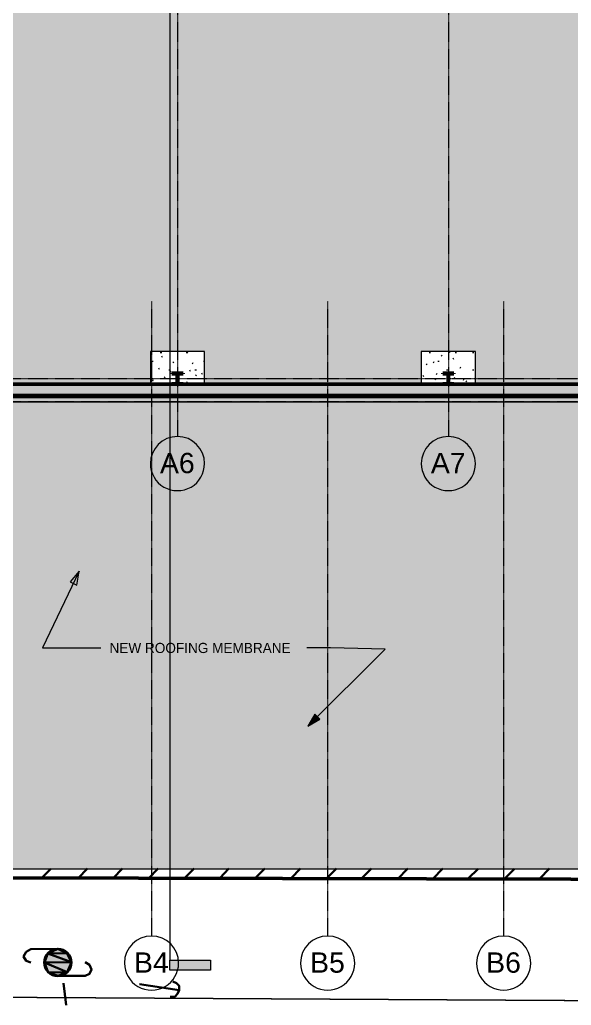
# Model space of a CAD drawing. Header units: inches. Extents: x -4136 to -1245, y 10244 to 12022.
# Drawn here: x -2682 to -2193, y 10266 to 11139 of the extents above; entities that cross this region are included whole.
import ezdxf

# ---------------------------------------------------------------- set-up
doc = ezdxf.new("R2010")
doc.units = ezdxf.units.IN
doc.header["$MEASUREMENT"] = 0
for name, pattern in [('Double Dash 3_8_', [1, 0.375, -0.125, 0.125, -0.125, 0.125, -0.125]), ('Grid Line 1_2_', [0.875, 0.5, -0.125, 0.125, -0.125]), ('IMPORT-DASHEDX2 _3_', [0.225, 0.15, -0.075])]:
    doc.linetypes.add(name, pattern=pattern)
for name, color, linetype, lineweight in [('A-ROOF-1', 10, 'Continuous', 13), ('A-ROOF-2', 163, 'Continuous', 13), ('A-WALL', 113, 'Continuous', 13), ('A-WALL-5', 113, 'Continuous', 50), ('A-WALL-PATT-2', 111, 'Continuous', 9), ('Building Setbacks-1', 254, 'IMPORT-DASHEDX2 _3_', 9), ('C-BLDG-PADS-1', 10, 'Continuous', 13), ('C-PROP-LINE', 91, 'Double Dash 3_8_', 20), ('G-ANNO-SYMB', 111, 'Continuous', 9), ('G-ANNO-TEXT-1', 165, 'Continuous', 20), ('G-ANNO-TEXT-2', 147, 'Continuous', 20), ('PDF_Geometry-3', 253, 'Continuous', 30), ('PDF_Geometry-5', 111, 'Continuous', 50), ('PDF_Solid Fills-2', 253, 'Continuous', 30), ('S-BEAM-1', 173, 'Continuous', 9), ('S-BEAM-2', 50, 'Continuous', 9), ('S-COLS-3', 52, 'Continuous', 9), ('S-COLS-4', 52, 'Continuous', 50), ('S-FNDN', 32, 'Continuous', 13), ('S-FNDN-4', 32, 'Continuous', 9), ('S-GRID-1', 1, 'Grid Line 1_2_', 9), ('S-GRID-IDEN', 1, 'Continuous', 9), ('site plan_dwg _3_-1', 254, 'IMPORT-DASHEDX2 _3_', 9)]:
    doc.layers.add(name, color=color, linetype=linetype, lineweight=lineweight)
doc.styles.add('Arial', font='arial.ttf', dxfattribs={"height": 18})
doc.styles.add('Century Gothic_1', font='ufonts.com_century-gothic.ttf', dxfattribs={"height": 9})
pattern_1 = [(45, (0, 0), (-9.503515, 9.503515), []), (45, (0, 14.4), (-9.503515, 9.503515), [])]
pattern_2 = [(0, (0, 0), (30.72, 7.68), [1.267, -21.773, 1.267, -21.773, -122.88]), (0, (0, 0), (30.72, 7.68), [-46.08, 1.267, -44.813, 1.267, -21.773, -53.76]), (0, (0, 0), (30.72, 7.68), [-115.2, 1.267, -14.093, 1.267, -37.133]), (120, (11.52, 3.84), (-22.011075, 22.7643004), [1.267, -21.773, 1.267, -21.773, -122.88]), (120, (11.52, 3.84), (-22.011075, 22.7643004), [-46.08, 1.267, -44.813, 1.267, -21.773, -53.76]), (120, (11.52, 3.84), (-22.011075, 22.7643004), [-115.2, 1.267, -14.093, 1.267, -37.133]), (240, (15.36, 19.2), (-8.708925, -30.4443004), [1.267, -21.773, 1.267, -21.773, -122.88]), (240, (15.36, 19.2), (-8.708925, -30.4443004), [-46.08, 1.267, -44.813, 1.267, -21.773, -53.76]), (240, (15.36, 19.2), (-8.708925, -30.4443004), [-115.2, 1.267, -14.093, 1.267, -37.133])]

# ---------------------------------------------------------------- blocks, each defined once
blk = doc.blocks.new('site plan_dwg _3_-1267336-FLOOR PLAN - MEZZANINE')
at = {"layer": 'PDF_Solid Fills-2'}
for points in [[(2384.92, 453.8), (2401.72, 453.8), (2393.72, 457.8)], [(2381.72, 445.8), (2405.72, 445.8), (2384.92, 453.8), (2382.12, 446.81)], [(2384.92, 437), (2401.72, 437), (2381.72, 445.8), (2384.91, 437.03)], [(2401.72, 437), (2381.72, 445.8), (2405.72, 445.8), (2401.82, 437.21)], [(2405.72, 445.8), (2384.92, 453.8), (2401.72, 453.8), (2405.31, 446.61)], [(2393.72, 433.8), (2384.92, 437), (2401.72, 437)]]:
    blk.add_hatch(color=256, dxfattribs=at).paths.add_polyline_path(points, flags=0)
at = {"layer": 'Building Setbacks-1'}
blk.add_line((1835.36, 422.59), (3592.95, 397.98), dxfattribs=at)
at = {"layer": 'PDF_Geometry-3'}
for p, q in [((2380.12, 521), (2388.06, 528.93)), ((2412.12, 520.2), (2420.59, 528.66)), ((2443.32, 520.2), (2451.53, 528.41)), ((2474.52, 519.4), (2483.15, 528.14)), ((2506.52, 519.4), (2515, 527.88)), ((2537.72, 519.4), (2545.94, 527.62)), ((2568.92, 518.6), (2577.68, 527.36)), ((2600.92, 518.6), (2609.41, 527.09)), ((2632.12, 517.8), (2641.15, 526.83)), ((2663.32, 517.8), (2672.21, 526.57)), ((2695.32, 517), (2704.5, 526.3)), ((2726.52, 517), (2735.56, 526.04)), ((2757.72, 517), (2766.62, 525.78)), ((2789.72, 516.2), (2799.04, 525.51)), ((2820.92, 516.2), (2829.98, 525.26)), ((2400.7, 407.78), (2398.52, 427.4)), ((2500.92, 420.2), (2465.72, 425.8))]:
    blk.add_line(p, q, dxfattribs=at)
at = {"layer": 'PDF_Geometry-3', "flags": 128}
for points in [[(2393.72, 457.8), (2369.72, 457.8), (2365.72, 455.4), (2363.32, 451.4), (2365.72, 447.4), (2369.72, 445.8)], [(2393.72, 433.8), (2417.72, 433.8), (2421.72, 435.4), (2423.32, 439.4), (2421.72, 443.4), (2417.72, 445.8)], [(2492.92, 414.6), (2496.92, 414.6), (2499.32, 417), (2500.92, 420.2), (2500.92, 424.2), (2498.52, 426.6), (2495.32, 428.2)]]:
    blk.add_lwpolyline(points, dxfattribs=at)
at = {"layer": 'PDF_Geometry-3'}
blk.add_circle((2393.58, 445.8), 12.14, dxfattribs=at)
at = {"layer": 'PDF_Geometry-5', "flags": 128}
blk.add_lwpolyline([(1828.91, 785.26), (1827.32, 526.6), (3103.83, 513.06)], dxfattribs=at)
at = {"layer": 'PDF_Solid Fills-2'}
for p, q in [((2393.72, 457.8), (2384.92, 453.8)), ((2401.72, 453.8), (2393.72, 457.8)), ((2382.12, 446.81), (2381.72, 445.8)), ((2381.72, 445.8), (2405.72, 445.8)), ((2401.72, 437), (2381.72, 445.8)), ((2381.72, 445.8), (2384.91, 437.03)), ((2401.72, 437), (2381.72, 445.8)), ((2381.72, 445.8), (2405.72, 445.8)), ((2384.92, 453.8), (2382.12, 446.81)), ((2384.92, 453.8), (2401.72, 453.8)), ((2405.72, 445.8), (2384.92, 453.8)), ((2405.72, 445.8), (2384.92, 453.8)), ((2384.92, 453.8), (2401.72, 453.8)), ((2401.72, 453.8), (2405.31, 446.61)), ((2405.72, 445.8), (2401.82, 437.21)), ((2405.31, 446.61), (2405.72, 445.8)), ((2384.91, 437.03), (2384.92, 437)), ((2393.72, 433.8), (2384.92, 437)), ((2384.92, 437), (2401.72, 437)), ((2384.92, 437), (2401.72, 437)), ((2401.72, 437), (2393.72, 433.8)), ((2401.82, 437.21), (2401.72, 437))]:
    blk.add_line(p, q, dxfattribs=at)
blk = doc.blocks.new('Conc Beam - Conc Beam-1196117-FLOOR PLAN - MEZZANINE')
at = {"layer": 'S-BEAM-2'}
blk.add_hatch(color=256, dxfattribs=at).paths.add_polyline_path([(-2995.37, 10800.4), (-1943.16, 10800.4), (-1943.16, 10805.02), (-3030.02, 10805.02), (-3030.02, 10800.4), (-3016.27, 10800.4)], flags=0)
blk = doc.blocks.new('Family - ___-1264376-FLOOR PLAN - MEZZANINE')
at = {"layer": 'C-PROP-LINE'}
blk.add_line((-2946.18, 10274.36), (-1448.52, 10265.84), dxfattribs=at)
blk = doc.blocks.new('Grid - Grid Head - Circle-50561-FLOOR PLAN - MEZZANINE')
at = {"layer": 'S-GRID-IDEN'}
for start, end in [(360, 180), (180, 360)]:
    blk.add_arc((0, 0), 0.25, start, end, dxfattribs=at)
blk = doc.blocks.new('Section - 3_32_ x 3_8_-54337-FLOOR PLAN - MEZZANINE')
at = {"layer": 'G-ANNO-SYMB'}
blk.add_hatch(color=256, dxfattribs=at).paths.add_polyline_path([(0, 0.375), (0, 0), (-0.09375, 0), (-0.09375, 0.375)], flags=0)
for p, q in [((0, 0.375), (-0.09375, 0.375)), ((-0.09375, 0.375), (-0.09375, 0)), ((0, 0), (0, 0.375)), ((-0.09375, 0), (0, 0))]:
    blk.add_line(p, q, dxfattribs=at)

msp = doc.modelspace()

# ---------------------------------------------------------------- hatches: boundary and pattern name
at = {"layer": 'A-ROOF-1'}
msp.add_hatch(color=256, dxfattribs=at).paths.add_polyline_path([(-2786.34, 10386.77), (-1938.58, 10386.77), (-1938.58, 10800.4), (-3033.83, 10800.4), (-3033.83, 10639.02), (-3208.83, 10639.02), (-3208.83, 10386.77)], flags=0)
at = {"layer": 'A-WALL'}
for points in [[(-1585.45, 10815.77), (-1585.45, 10815.9), (-3026.2, 10815.9), (-3026.2, 10815.77), (-1615.75, 10815.77)], [(-1585.45, 10805.02), (-1585.45, 10805.77), (-3036.33, 10805.77), (-3036.33, 10805.02), (-1615.75, 10805.02)], [(-1585.45, 10805.77), (-1585.45, 10807.27), (-3034.83, 10807.27), (-3034.83, 10805.77), (-1615.75, 10805.77)]]:
    msp.add_hatch(color=256, dxfattribs=at).paths.add_polyline_path(points, flags=0)
at = {"layer": 'A-WALL-PATT-2'}
h = msp.add_hatch(dxfattribs=at)
h.set_pattern_fill('FP_6', color=256, style=0, pattern_type=2)
h.set_pattern_definition([(161.57, (0.48, 0.48), (-3.83995378, -1.544e-05), [0, -27.322, 3.034, 0]), (18.43, (-0.48, 0.48), (-3.83995378, 1.544e-05), [0, -27.322, 3.034, 0]), (108.43, (0.48, 0.48), (1.919622, -9.60052459), [9.106, -21.25]), (71.57, (-0.48, 0.48), (1.919622, 9.60052459), [9.106, -21.25])])
h.paths.add_polyline_path([(-1615.75, 10807.27), (-1585.45, 10807.27), (-1585.45, 10815.27), (-3026.83, 10815.27), (-3026.83, 10807.27), (-1782.98, 10807.27)], flags=0)
h = msp.add_hatch(dxfattribs=at)
h.set_pattern_fill('FP_7', color=256, style=0, pattern_type=2)
h.set_pattern_definition([(0, (0, 0), (0, 4.798), []), (315, (0, 0), (4.7984266, 0), [6.786, -6.786]), (45, (0, 0), (4.7984266, 0), [6.786, -6.786])])
h.paths.add_polyline_path([(-1585.45, 10815.27), (-1585.45, 10815.77), (-3026.33, 10815.77), (-3026.33, 10815.27), (-1615.75, 10815.27)], flags=0)
at = {"layer": 'C-BLDG-PADS-1'}
h = msp.add_hatch(color=256, dxfattribs=at)
h.paths.add_polyline_path([(-3016.2, 10815.9), (-2809.2, 10815.9), (-2809.2, 10844.89), (-2761.2, 10844.89), (-2761.2, 10815.9), (-2566.2, 10815.9), (-2566.2, 10844.89), (-2518.2, 10844.89), (-2518.2, 10815.9), (-2326.2, 10815.9), (-2326.2, 10844.89), (-2278.2, 10844.89), (-2278.2, 10815.9), (-2085.7, 10815.9), (-2085.7, 10844.89), (-2037.7, 10844.89), (-2037.7, 10815.9), (-1946.2, 10815.9), (-1946.2, 10817.27), (-1845.45, 10817.27), (-1845.45, 10979.9), (-1797.95, 10979.9), (-1797.95, 10977.65), (-1790.33, 10977.65), (-1790.33, 10817.27), (-1600.45, 10817.27), (-1600.45, 10832.89), (-1587.2, 10832.89), (-1587.2, 10994.78), (-1635.2, 10994.78), (-1635.2, 11033.9), (-1904.2, 11033.9), (-1904.2, 11264.9), (-1830.33, 11264.9), (-1830.33, 11389.39), (-1865.33, 11389.39), (-1865.33, 11391.14), (-1830.33, 11391.14), (-1830.33, 11411.51), (-1587.2, 11411.51), (-1587.2, 11736.52), (-1600.45, 11736.52), (-1600.45, 11758.4), (-1813.2, 11758.4), (-1813.2, 11736.52), (-1829.2, 11736.52), (-1829.2, 11758.4), (-2053.7, 11758.4), (-2053.7, 11736.52), (-2069.7, 11736.52), (-2069.7, 11758.4), (-2294.2, 11758.4), (-2294.2, 11736.52), (-2310.2, 11736.52), (-2310.2, 11758.4), (-2534.2, 11758.4), (-2534.2, 11736.52), (-2550.2, 11736.52), (-2550.2, 11758.4), (-2777.2, 11758.4), (-2777.2, 11736.52), (-2793.2, 11736.52), (-2793.2, 11758.4), (-3013.2, 11758.4), (-3013.2, 11736.52), (-3016.2, 11736.52), (-3016.2, 11683.8), (-2863.85, 11683.8), (-2863.85, 11682.8), (-3016.2, 11682.8), (-3016.2, 11536.24), (-2863.85, 11536.24), (-2863.85, 11535.24), (-3016.2, 11535.24), (-3016.2, 11036.49), (-2863.85, 11036.49), (-2863.85, 11035.49), (-3016.2, 11035.49), (-3016.2, 10888.93), (-2863.85, 10888.93), (-2863.85, 10887.93), (-3016.2, 10887.93), (-3016.2, 10815.9)], flags=0)
h.paths.add_polyline_path([(-1840.95, 10817.27), (-1829.2, 10817.27), (-1829.2, 10832.89), (-1813.2, 10832.89), (-1813.2, 10817.27), (-1797.95, 10817.27), (-1797.95, 10975.4), (-1840.95, 10975.4), (-1840.95, 10888.84)], flags=0)
h.paths.add_polyline_path([(-1627.58, 11002.4), (-1587.2, 11002.4), (-1587.2, 11039.65), (-1627.58, 11039.65), (-1627.58, 11033.9)], flags=0)
h.paths.add_polyline_path([(-1797.95, 11038.4), (-1635.2, 11038.4), (-1635.2, 11039.65), (-1745.2, 11039.65), (-1745.2, 11038.73), (-1899.7, 11038.73), (-1899.7, 11038.4), (-1862.3, 11038.4)], flags=0)
h.paths.add_polyline_path([(-2062.56, 11156.41), (-2066.7, 11156.41), (-2066.7, 11156.96), (-2062.56, 11156.96), (-2062.08, 11157.17), (-2061.87, 11157.66), (-2061.87, 11165.14), (-2062.08, 11165.62), (-2062.56, 11165.83), (-2066.7, 11165.83), (-2066.7, 11166.39), (-2056.7, 11166.39), (-2056.7, 11165.83), (-2060.84, 11165.83), (-2061.33, 11165.62), (-2061.53, 11165.14), (-2061.53, 11157.66), (-2061.33, 11157.17), (-2060.84, 11156.96), (-2056.7, 11156.96), (-2056.7, 11156.41), (-2060.84, 11156.41)], flags=0)
h.paths.add_polyline_path([(-2303.06, 11156.41), (-2307.2, 11156.41), (-2307.2, 11156.96), (-2303.06, 11156.96), (-2302.58, 11157.17), (-2302.37, 11157.66), (-2302.37, 11165.14), (-2302.58, 11165.62), (-2303.06, 11165.83), (-2307.2, 11165.83), (-2307.2, 11166.39), (-2297.2, 11166.39), (-2297.2, 11165.83), (-2301.34, 11165.83), (-2301.83, 11165.62), (-2302.03, 11165.14), (-2302.03, 11157.66), (-2301.83, 11157.17), (-2301.34, 11156.96), (-2297.2, 11156.96), (-2297.2, 11156.41), (-2301.34, 11156.41)], flags=0)
h.paths.add_polyline_path([(-2784.34, 11156.41), (-2790.2, 11156.41), (-2790.2, 11156.96), (-2786.06, 11156.96), (-2785.58, 11157.17), (-2785.37, 11157.66), (-2785.37, 11165.14), (-2785.58, 11165.62), (-2786.06, 11165.83), (-2790.2, 11165.83), (-2790.2, 11166.39), (-2780.2, 11166.39), (-2780.2, 11165.83), (-2784.34, 11165.83), (-2784.83, 11165.62), (-2785.03, 11165.14), (-2785.03, 11157.66), (-2784.83, 11157.17), (-2784.34, 11156.96), (-2780.2, 11156.96), (-2780.2, 11156.41)], flags=0)
h.paths.add_polyline_path([(-2537.2, 11156.41), (-2547.2, 11156.41), (-2547.2, 11156.96), (-2543.06, 11156.96), (-2542.58, 11157.17), (-2542.37, 11157.66), (-2542.37, 11165.14), (-2542.58, 11165.62), (-2543.06, 11165.83), (-2547.2, 11165.83), (-2547.2, 11166.39), (-2537.2, 11166.39), (-2537.2, 11165.83), (-2541.34, 11165.83), (-2541.83, 11165.62), (-2542.03, 11165.14), (-2542.03, 11157.66), (-2541.83, 11157.17), (-2541.34, 11156.96), (-2537.2, 11156.96)], flags=0)
h.paths.add_polyline_path([(-1745.2, 11219.65), (-1745.2, 11260.27), (-1829.7, 11260.27), (-1829.7, 11260.4), (-1879.2, 11260.4), (-1879.2, 11259.65), (-1747.2, 11259.65), (-1747.2, 11219.65)], flags=0)
h.paths.add_polyline_path([(-2062.56, 11397.41), (-2066.7, 11397.41), (-2066.7, 11397.96), (-2062.56, 11397.96), (-2062.08, 11398.17), (-2061.87, 11398.66), (-2061.87, 11406.14), (-2062.08, 11406.62), (-2062.56, 11406.83), (-2066.7, 11406.83), (-2066.7, 11407.39), (-2056.7, 11407.39), (-2056.7, 11406.83), (-2060.84, 11406.83), (-2061.33, 11406.62), (-2061.53, 11406.14), (-2061.53, 11398.66), (-2061.33, 11398.17), (-2060.84, 11397.96), (-2056.7, 11397.96), (-2056.7, 11397.41), (-2060.84, 11397.41)], flags=0)
h.paths.add_polyline_path([(-2297.2, 11397.41), (-2307.2, 11397.41), (-2307.2, 11397.96), (-2303.06, 11397.96), (-2302.58, 11398.17), (-2302.37, 11398.66), (-2302.37, 11406.14), (-2302.58, 11406.62), (-2303.06, 11406.83), (-2307.2, 11406.83), (-2307.2, 11407.39), (-2297.2, 11407.39), (-2297.2, 11406.83), (-2301.34, 11406.83), (-2301.83, 11406.62), (-2302.03, 11406.14), (-2302.03, 11398.66), (-2301.83, 11398.17), (-2301.34, 11397.96), (-2297.2, 11397.96)], flags=0)
h.paths.add_polyline_path([(-2537.2, 11397.41), (-2547.2, 11397.41), (-2547.2, 11397.96), (-2543.06, 11397.96), (-2542.58, 11398.17), (-2542.37, 11398.66), (-2542.37, 11406.14), (-2542.58, 11406.62), (-2543.06, 11406.83), (-2547.2, 11406.83), (-2547.2, 11407.39), (-2537.2, 11407.39), (-2537.2, 11406.83), (-2541.34, 11406.83), (-2541.83, 11406.62), (-2542.03, 11406.14), (-2542.03, 11398.66), (-2541.83, 11398.17), (-2541.34, 11397.96), (-2537.2, 11397.96)], flags=0)
h.paths.add_polyline_path([(-2786.34, 11397.41), (-2790.2, 11397.41), (-2790.2, 11397.96), (-2786.06, 11397.96), (-2785.58, 11398.17), (-2785.37, 11398.66), (-2785.37, 11406.14), (-2785.58, 11406.62), (-2786.06, 11406.83), (-2790.2, 11406.83), (-2790.2, 11407.39), (-2780.2, 11407.39), (-2780.2, 11406.83), (-2784.34, 11406.83), (-2784.83, 11406.62), (-2785.03, 11406.14), (-2785.03, 11398.66), (-2784.83, 11398.17), (-2784.34, 11397.96), (-2780.2, 11397.96), (-2780.2, 11397.41), (-2786.06, 11397.41)], flags=0)
at = {"layer": 'G-ANNO-TEXT-1'}
for points in [[(-2629.16, 10650.29), (-2637.24, 10640.86), (-2631.44, 10638.08)], [(-2426.72, 10512.96), (-2415.95, 10519.15), (-2420.49, 10523.71)]]:
    msp.add_hatch(color=256, dxfattribs=at).paths.add_polyline_path(points, flags=0)
at = {"layer": 'S-COLS-3'}
h = msp.add_hatch(dxfattribs=at)
h.set_pattern_fill('FP_5', color=256, style=0, pattern_type=2)
h.set_pattern_definition(pattern_1)
h.paths.add_polyline_path([(-2547.2, 10815.9), (-2537.2, 10815.9), (-2537.2, 10816.46), (-2541.34, 10816.46), (-2541.83, 10816.66), (-2542.03, 10817.15), (-2542.03, 10824.63), (-2541.83, 10825.12), (-2541.34, 10825.32), (-2537.2, 10825.32), (-2537.2, 10825.88), (-2547.2, 10825.88), (-2547.2, 10825.32), (-2543.06, 10825.32), (-2542.58, 10825.12), (-2542.37, 10824.63), (-2542.37, 10817.15), (-2542.58, 10816.66), (-2543.06, 10816.46), (-2547.2, 10816.46)], flags=0)
h = msp.add_hatch(dxfattribs=at)
h.set_pattern_fill('FP_5', color=256, style=0, pattern_type=2)
h.set_pattern_definition(pattern_1)
h.paths.add_polyline_path([(-2307.2, 10815.9), (-2297.2, 10815.9), (-2297.2, 10816.46), (-2301.34, 10816.46), (-2301.83, 10816.66), (-2302.03, 10817.15), (-2302.03, 10824.63), (-2301.83, 10825.12), (-2301.34, 10825.32), (-2297.2, 10825.32), (-2297.2, 10825.88), (-2307.2, 10825.88), (-2307.2, 10825.32), (-2303.06, 10825.32), (-2302.58, 10825.12), (-2302.37, 10824.63), (-2302.37, 10817.15), (-2302.58, 10816.66), (-2303.06, 10816.46), (-2307.2, 10816.46)], flags=0)
at = {"layer": 'S-FNDN-4'}
h = msp.add_hatch(dxfattribs=at)
h.set_pattern_fill('FP_1', color=256, style=0, pattern_type=2)
h.set_pattern_definition(pattern_2)
h.paths.add_polyline_path([(-2566.2, 10815.9), (-2518.2, 10815.9), (-2518.2, 10844.89), (-2566.2, 10844.89), (-2566.2, 10815.9)], flags=0)
h.paths.add_polyline_path([(-2537.2, 10815.9), (-2547.2, 10815.9), (-2547.2, 10816.46), (-2543.06, 10816.46), (-2542.58, 10816.66), (-2542.37, 10817.15), (-2542.37, 10824.63), (-2542.58, 10825.12), (-2543.06, 10825.32), (-2547.2, 10825.32), (-2547.2, 10825.88), (-2537.2, 10825.88), (-2537.2, 10825.32), (-2541.34, 10825.32), (-2541.83, 10825.12), (-2542.03, 10824.63), (-2542.03, 10817.15), (-2541.83, 10816.66), (-2541.34, 10816.46), (-2537.2, 10816.46)], flags=0)
h = msp.add_hatch(dxfattribs=at)
h.set_pattern_fill('FP_1', color=256, style=0, pattern_type=2)
h.set_pattern_definition(pattern_2)
h.paths.add_polyline_path([(-2326.2, 10815.9), (-2278.2, 10815.9), (-2278.2, 10844.89), (-2326.2, 10844.89), (-2326.2, 10815.9)], flags=0)
h.paths.add_polyline_path([(-2297.2, 10815.9), (-2307.2, 10815.9), (-2307.2, 10816.46), (-2303.06, 10816.46), (-2302.58, 10816.66), (-2302.37, 10817.15), (-2302.37, 10824.63), (-2302.58, 10825.12), (-2303.06, 10825.32), (-2307.2, 10825.32), (-2307.2, 10825.88), (-2297.2, 10825.88), (-2297.2, 10825.32), (-2301.34, 10825.32), (-2301.83, 10825.12), (-2302.03, 10824.63), (-2302.03, 10817.15), (-2301.83, 10816.66), (-2301.34, 10816.46), (-2297.2, 10816.46)], flags=0)

# ---------------------------------------------------------------- linework, layer by layer
at = {"layer": 'A-ROOF-2'}
for p, q in [((-3033.83, 10800.4), (-1938.58, 10800.4)), ((-3208.83, 10386.77), (-1938.58, 10386.77))]:
    msp.add_line(p, q, dxfattribs=at)
at = {"layer": 'A-WALL'}
for p, q in [((-3026.83, 10815.27), (-1585.45, 10815.27)), ((-1585.45, 10815.77), (-3026.33, 10815.77)), ((-3036.33, 10805.77), (-1585.45, 10805.77)), ((-3034.83, 10807.27), (-1585.45, 10807.27))]:
    msp.add_line(p, q, dxfattribs=at)
at = {"layer": 'A-WALL-5'}
for p, q in [((-1585.45, 10815.9), (-3026.2, 10815.9)), ((-3037.08, 10805.02), (-1585.45, 10805.02))]:
    msp.add_line(p, q, dxfattribs=at)
at = {"layer": 'G-ANNO-SYMB'}
msp.add_line((-2548.89, 11951.04), (-2548.89, 10305.73), dxfattribs=at)
at = {"layer": 'G-ANNO-TEXT-1'}
for p, q in [((-2629.16, 10650.29), (-2661.72, 10582.33)), ((-2629.16, 10650.29), (-2637.24, 10640.86)), ((-2631.44, 10638.08), (-2629.16, 10650.29)), ((-2637.24, 10640.86), (-2631.44, 10638.08)), ((-2661.72, 10582.33), (-2630.85, 10582.33)), ((-2630.85, 10582.33), (-2610.1, 10582.33)), ((-2406.62, 10582.33), (-2427.49, 10582.33)), ((-2426.72, 10512.96), (-2358.05, 10581.37)), ((-2358.05, 10581.37), (-2406.62, 10582.33)), ((-2420.49, 10523.71), (-2426.72, 10512.96)), ((-2415.95, 10519.15), (-2420.49, 10523.71)), ((-2426.72, 10512.96), (-2415.95, 10519.15))]:
    msp.add_line(p, q, dxfattribs=at)
at = {"layer": 'S-COLS-4'}
for p, q in [((-2537.2, 10825.88), (-2547.2, 10825.88)), ((-2547.2, 10825.88), (-2547.2, 10825.32)), ((-2547.2, 10825.32), (-2543.06, 10825.32)), ((-2542.37, 10824.63), (-2542.37, 10817.15)), ((-2542.03, 10817.15), (-2542.03, 10824.63)), ((-2541.34, 10825.32), (-2537.2, 10825.32)), ((-2537.2, 10825.32), (-2537.2, 10825.88)), ((-2297.2, 10825.88), (-2307.2, 10825.88)), ((-2307.2, 10825.88), (-2307.2, 10825.32)), ((-2307.2, 10825.32), (-2303.06, 10825.32)), ((-2302.37, 10824.63), (-2302.37, 10817.15)), ((-2302.03, 10817.15), (-2302.03, 10824.63)), ((-2301.34, 10825.32), (-2297.2, 10825.32)), ((-2297.2, 10825.32), (-2297.2, 10825.88)), ((-2543.06, 10816.46), (-2547.2, 10816.46)), ((-2547.2, 10816.46), (-2547.2, 10815.9)), ((-2547.2, 10815.9), (-2537.2, 10815.9)), ((-2537.2, 10816.46), (-2541.34, 10816.46)), ((-2537.2, 10815.9), (-2537.2, 10816.46)), ((-2303.06, 10816.46), (-2307.2, 10816.46)), ((-2307.2, 10816.46), (-2307.2, 10815.9)), ((-2307.2, 10815.9), (-2297.2, 10815.9)), ((-2297.2, 10816.46), (-2301.34, 10816.46)), ((-2297.2, 10815.9), (-2297.2, 10816.46))]:
    msp.add_line(p, q, dxfattribs=at)
for centre, start, end in [((-2543.06, 10824.63), 0, 90), ((-2541.34, 10824.63), 90, 180), ((-2303.06, 10824.63), 0, 90), ((-2301.34, 10824.63), 90, 180), ((-2543.06, 10817.15), 270, 0), ((-2541.34, 10817.15), 180, 270), ((-2303.06, 10817.15), 270, 0), ((-2301.34, 10817.15), 180, 270)]:
    msp.add_arc(centre, 0.691, start, end, dxfattribs=at)
at = {"layer": 'S-FNDN'}
for p, q in [((-2518.2, 10844.89), (-2566.2, 10844.89)), ((-2566.2, 10844.89), (-2566.2, 10815.9)), ((-2518.2, 10815.9), (-2518.2, 10844.89)), ((-2278.2, 10844.89), (-2326.2, 10844.89)), ((-2326.2, 10844.89), (-2326.2, 10815.9)), ((-2278.2, 10815.9), (-2278.2, 10844.89))]:
    msp.add_line(p, q, dxfattribs=at)
at = {"layer": 'S-GRID-1'}
for p, q in [((-2542.2, 11973.42), (-2542.2, 10769.7)), ((-2302.2, 11973.42), (-2302.2, 10769.7)), ((-2565.2, 10889.35), (-2565.2, 10327.11)), ((-2409.2, 10889.35), (-2409.2, 10327.11)), ((-2253.2, 10889.35), (-2253.2, 10327.11)), ((-1362.8, 10820.89), (-3914.18, 10820.89)), ((-1362.8, 10800.4), (-3914.18, 10800.4))]:
    msp.add_line(p, q, dxfattribs=at)

# ---------------------------------------------------------------- block references
at = {"layer": 'C-PROP-LINE'}
msp.add_blockref('Family - ___-1264376-FLOOR PLAN - MEZZANINE', (0, 0), dxfattribs=at)
at = {"layer": 'G-ANNO-SYMB', "extrusion": (0, 0, -1), "xscale": 95.99999999999994, "yscale": 95.99999999999994, "zscale": 95.99999999999994, "rotation": 90.00000000000053}
msp.add_blockref('Section - 3_32_ x 3_8_-54337-FLOOR PLAN - MEZZANINE', (2548.89, 10305.73), dxfattribs=at)
at = {"layer": 'S-BEAM-1'}
msp.add_blockref('Conc Beam - Conc Beam-1196117-FLOOR PLAN - MEZZANINE', (0, 0), dxfattribs=at)
at = {"layer": 'S-GRID-IDEN', "xscale": 95.99999999999994, "yscale": 95.99999999999994, "zscale": 95.99999999999994, "rotation": 180}
for p in [(-2542.2, 10745.7), (-2302.2, 10745.7), (-2565.2, 10303.11), (-2409.2, 10303.11), (-2253.2, 10303.11)]:
    msp.add_blockref('Grid - Grid Head - Circle-50561-FLOOR PLAN - MEZZANINE', p, dxfattribs=at)
at = {"layer": 'site plan_dwg _3_-1', "rotation": 0.4767314902811993}
msp.add_blockref('site plan_dwg _3_-1267336-FLOOR PLAN - MEZZANINE', (-5038.04, 9837.99), dxfattribs=at)

# ---------------------------------------------------------------- texts
at = {"layer": 'G-ANNO-TEXT-2', "insert": (-2602.42, 10586.83), "char_height": 9, "width": 202.707, "attachment_point": 1, "style": 'Century Gothic_1'}
msp.add_mtext('NEW ROOFING MEMBRANE', dxfattribs=at)
at = {"layer": 'S-GRID-IDEN', "char_height": 18, "width": 37.269, "attachment_point": 1, "style": 'Arial'}
for s, insert in [('A6', (-2557.69, 10755.18)), ('A7', (-2317.69, 10755.18)), ('B4', (-2580.69, 10312.6)), ('B5', (-2424.69, 10312.6)), ('B6', (-2268.69, 10312.6))]:
    msp.add_mtext(s, dxfattribs=dict(at, insert=insert))

doc.saveas('drawing.dxf')
